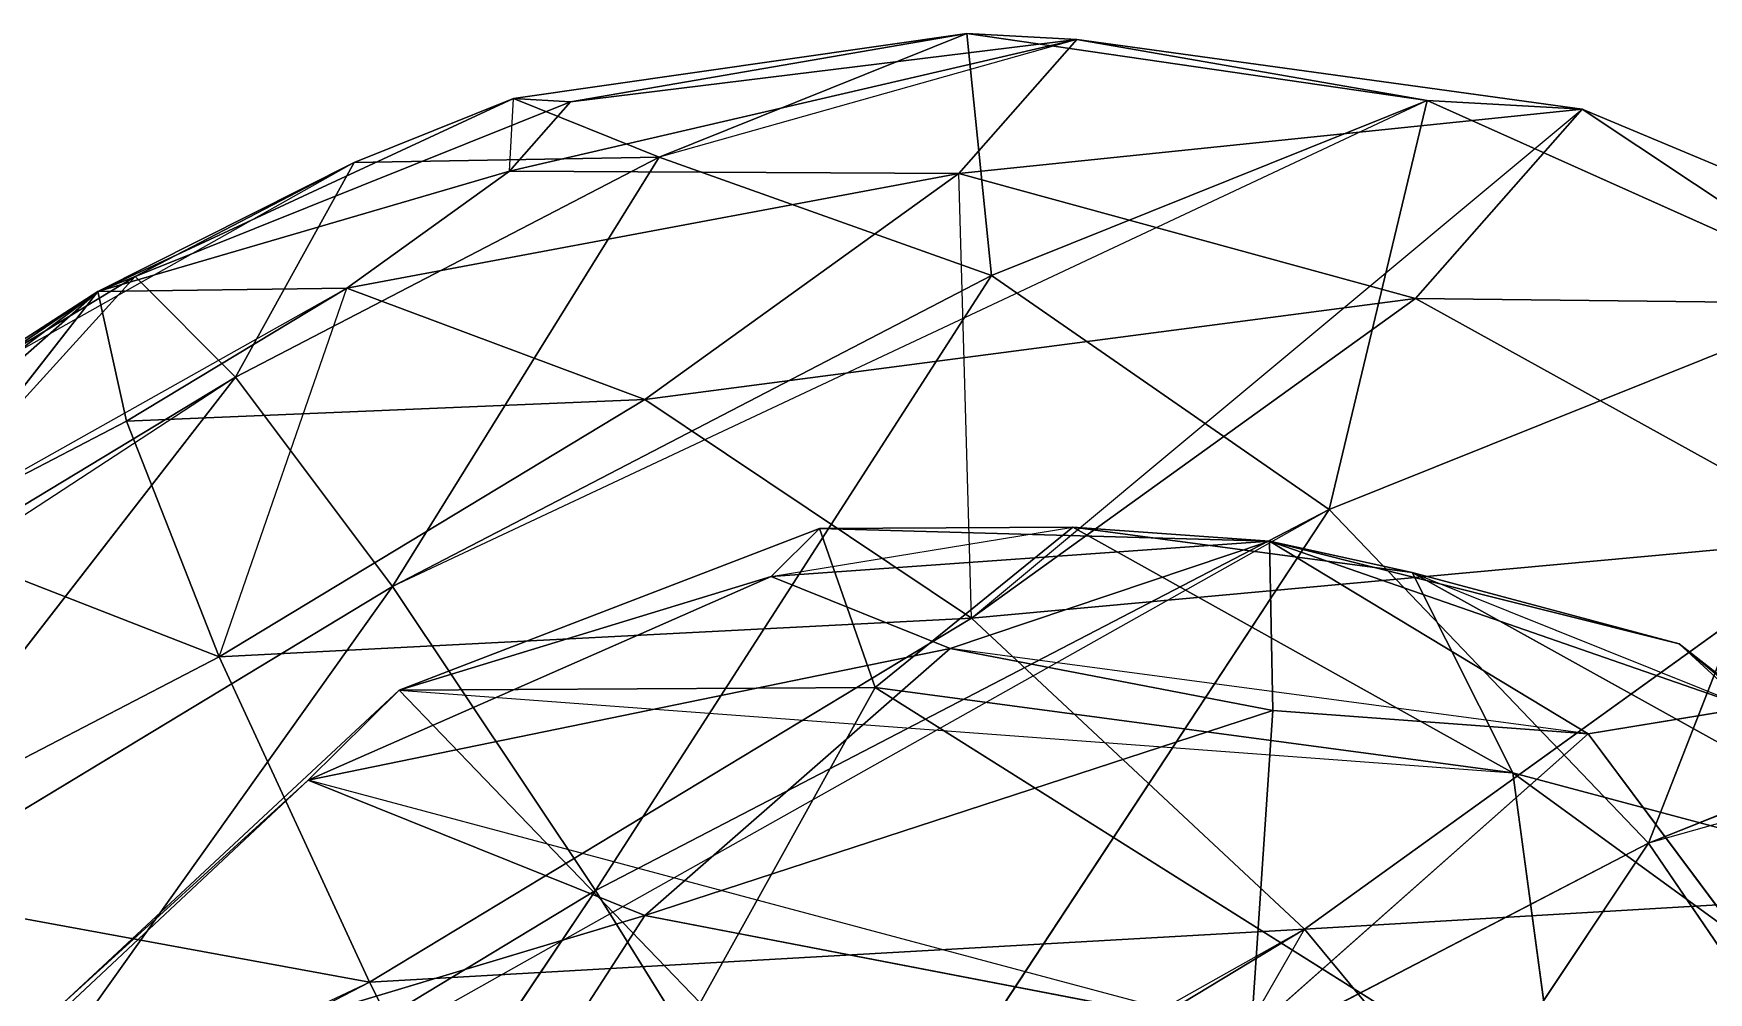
# Model space of a CAD drawing. Header units: metres. Extents: x -96 to 96, y -95 to 95.
# Drawn here: x -50.6 to 31.6, y 48.2 to 95.3 of the extents above; entities that cross this region are included whole.
import ezdxf

# ---------------------------------------------------------------- set-up
doc = ezdxf.new("R2010")
doc.units = ezdxf.units.M

msp = doc.modelspace()

# ---------------------------------------------------------------- linework, layer by layer
for p, q in [((-27.27556, 88.54679, -386.56238), (0.58683777, 95.00871, -397.94446)), ((-27.27556, 88.54679, -386.56238), (0.58683777, 95.00871, -397.94446)), ((-27.06705, 92.10365, -411.1522), (-4.800331, 95.30257, -422.19824)), ((-27.06705, 92.10365, -411.1522), (-4.800331, 95.30257, -422.19824)), ((-24.278444, 91.95154, -398.5975), (-4.800331, 95.30257, -422.19824)), ((-24.278444, 91.95154, -398.5975), (-4.800331, 95.30257, -422.19824)), ((-24.278444, 91.95154, -398.5975), (0.58683777, 95.00871, -397.94446)), ((-24.278444, 91.95154, -398.5975), (0.58683777, 95.00871, -397.94446)), ((-19.921158, 89.234085, -440.95694), (-4.800331, 95.30257, -422.19824)), ((-19.921158, 89.234085, -440.95694), (-4.800331, 95.30257, -422.19824)), ((0.58683777, 95.00871, -397.94446), (-5.2031403, 88.431244, -374.69434)), ((0.58683777, 95.00871, -397.94446), (-5.2031403, 88.431244, -374.69434)), ((-4.800331, 95.30257, -422.19824), (0.58683777, 95.00871, -397.94446)), ((-4.800331, 95.30257, -422.19824), (-3.5905495, 83.42463, -459.05713)), ((-4.800331, 95.30257, -422.19824), (17.793526, 92.00676, -432.52832)), ((-4.800331, 95.30257, -422.19824), (0.58683777, 95.00871, -397.94446)), ((-4.800331, 95.30257, -422.19824), (-3.5905495, 83.42463, -459.05713)), ((-4.800331, 95.30257, -422.19824), (17.793526, 92.00676, -432.52832)), ((0.58683777, 95.00871, -397.94446), (17.793526, 92.00676, -432.52832)), ((0.58683777, 95.00871, -397.94446), (25.412136, 91.59119, -398.22827)), ((0.58683777, 95.00871, -397.94446), (17.793526, 92.00676, -432.52832)), ((0.58683777, 95.00871, -397.94446), (25.412136, 91.59119, -398.22827)), ((-47.489197, 82.62802, -400.14294), (-27.06705, 92.10365, -411.1522)), ((-47.489197, 82.62802, -400.14294), (-27.06705, 92.10365, -411.1522)), ((-47.489197, 82.62802, -400.14294), (-24.278444, 91.95154, -398.5975)), ((-47.489197, 82.62802, -400.14294), (-24.278444, 91.95154, -398.5975)), ((-34.894165, 88.96237, -420.86243), (-27.06705, 92.10365, -411.1522)), ((-34.894165, 88.96237, -420.86243), (-27.06705, 92.10365, -411.1522)), ((-24.278444, 91.95154, -398.5975), (-27.27556, 88.54679, -386.56238)), ((-24.278444, 91.95154, -398.5975), (-27.27556, 88.54679, -386.56238)), ((-27.06705, 92.10365, -411.1522), (-24.278444, 91.95154, -398.5975)), ((-27.06705, 92.10365, -411.1522), (-19.921158, 89.234085, -440.95694)), ((-27.06705, 92.10365, -411.1522), (-24.278444, 91.95154, -398.5975)), ((-27.06705, 92.10365, -411.1522), (-19.921158, 89.234085, -440.95694)), ((-5.2031403, 88.431244, -374.69434), (25.412136, 91.59119, -398.22827)), ((-5.2031403, 88.431244, -374.69434), (25.412136, 91.59119, -398.22827)), ((-3.5905495, 83.42463, -459.05713), (17.793526, 92.00676, -432.52832)), ((-3.5905495, 83.42463, -459.05713), (17.793526, 92.00676, -432.52832)), ((17.793526, 92.00676, -432.52832), (12.984741, 71.92994, -473.9295)), ((17.793526, 92.00676, -432.52832), (12.984741, 71.92994, -473.9295)), ((25.412136, 91.59119, -398.22827), (17.22387, 82.289246, -365.34766)), ((25.412136, 91.59119, -398.22827), (17.22387, 82.289246, -365.34766)), ((17.793526, 92.00676, -432.52832), (25.412136, 91.59119, -398.22827)), ((17.793526, 92.00676, -432.52832), (39.17478, 82.440865, -441.43848)), ((17.793526, 92.00676, -432.52832), (25.412136, 91.59119, -398.22827)), ((17.793526, 92.00676, -432.52832), (39.17478, 82.440865, -441.43848)), ((25.412136, 91.59119, -398.22827), (39.17478, 82.440865, -441.43848)), ((25.412136, 91.59119, -398.22827), (48.50563, 81.931885, -399.42966)), ((25.412136, 91.59119, -398.22827), (39.17478, 82.440865, -441.43848)), ((25.412136, 91.59119, -398.22827), (48.50563, 81.931885, -399.42966)), ((-47.489197, 82.62802, -400.14294), (-34.894165, 88.96237, -420.86243)), ((-47.489197, 82.62802, -400.14294), (-34.894165, 88.96237, -420.86243)), ((-45.66253, 83.36941, -425.1263), (-34.894165, 88.96237, -420.86243)), ((-45.66253, 83.36941, -425.1263), (-34.894165, 88.96237, -420.86243)), ((-40.72404, 78.42929, -449.19418), (-19.921158, 89.234085, -440.95694)), ((-40.72404, 78.42929, -449.19418), (-19.921158, 89.234085, -440.95694)), ((-34.894165, 88.96237, -420.86243), (-40.72404, 78.42929, -449.19418)), ((-34.894165, 88.96237, -420.86243), (-40.72404, 78.42929, -449.19418)), ((-34.894165, 88.96237, -420.86243), (-19.921158, 89.234085, -440.95694)), ((-34.894165, 88.96237, -420.86243), (-19.921158, 89.234085, -440.95694)), ((-19.921158, 89.234085, -440.95694), (-33.01026, 68.144356, -470.70633)), ((-19.921158, 89.234085, -440.95694), (-33.01026, 68.144356, -470.70633)), ((-19.921158, 89.234085, -440.95694), (-3.5905495, 83.42463, -459.05713)), ((-19.921158, 89.234085, -440.95694), (-3.5905495, 83.42463, -459.05713)), ((-47.489197, 82.62802, -400.14294), (-27.27556, 88.54679, -386.56238)), ((-47.489197, 82.62802, -400.14294), (-27.27556, 88.54679, -386.56238)), ((-27.27556, 88.54679, -386.56238), (-35.255318, 82.80171, -378.27158)), ((-27.27556, 88.54679, -386.56238), (-35.255318, 82.80171, -378.27158)), ((-35.255318, 82.80171, -378.27158), (-5.2031403, 88.431244, -374.69434)), ((-35.255318, 82.80171, -378.27158), (-5.2031403, 88.431244, -374.69434)), ((-27.27556, 88.54679, -386.56238), (-5.2031403, 88.431244, -374.69434)), ((-27.27556, 88.54679, -386.56238), (-5.2031403, 88.431244, -374.69434)), ((-5.2031403, 88.431244, -374.69434), (-20.61885, 77.332596, -358.67773)), ((-5.2031403, 88.431244, -374.69434), (-20.61885, 77.332596, -358.67773)), ((-5.2031403, 88.431244, -374.69434), (17.22387, 82.289246, -365.34766)), ((-5.2031403, 88.431244, -374.69434), (17.22387, 82.289246, -365.34766)), ((-45.66253, 83.36941, -425.1263), (-61.634846, 65.78334, -444.70276)), ((-45.66253, 83.36941, -425.1263), (-61.634846, 65.78334, -444.70276)), ((-56.486763, 76.82338, -422.8014), (-45.66253, 83.36941, -425.1263)), ((-56.486763, 76.82338, -422.8014), (-45.66253, 83.36941, -425.1263)), ((-47.489197, 82.62802, -400.14294), (-45.66253, 83.36941, -425.1263)), ((-47.489197, 82.62802, -400.14294), (-45.66253, 83.36941, -425.1263)), ((-45.66253, 83.36941, -425.1263), (-40.72404, 78.42929, -449.19418)), ((-45.66253, 83.36941, -425.1263), (-40.72404, 78.42929, -449.19418)), ((-33.01026, 68.144356, -470.70633), (-3.5905495, 83.42463, -459.05713)), ((-33.01026, 68.144356, -470.70633), (-3.5905495, 83.42463, -459.05713)), ((-3.5905495, 83.42463, -459.05713), (-23.046904, 53.215492, -488.19678)), ((-3.5905495, 83.42463, -459.05713), (-23.046904, 53.215492, -488.19678)), ((-3.5905495, 83.42463, -459.05713), (12.984741, 71.92994, -473.9295)), ((-3.5905495, 83.42463, -459.05713), (12.984741, 71.92994, -473.9295)), ((-47.489197, 82.62802, -400.14294), (-67.46364, 67.67355, -402.47543)), ((-47.489197, 82.62802, -400.14294), (-67.46364, 67.67355, -402.47543)), ((-47.489197, 82.62802, -400.14294), (-64.67503, 67.52144, -389.92075)), ((-47.489197, 82.62802, -400.14294), (-64.67503, 67.52144, -389.92075)), ((-47.489197, 82.62802, -400.14294), (-64.46652, 71.0783, -414.5106)), ((-47.489197, 82.62802, -400.14294), (-64.46652, 71.0783, -414.5106)), ((-47.489197, 82.62802, -400.14294), (-56.847916, 70.66272, -380.21054)), ((-47.489197, 82.62802, -400.14294), (-56.847916, 70.66272, -380.21054)), ((-47.489197, 82.62802, -400.14294), (-56.486763, 76.82338, -422.8014)), ((-47.489197, 82.62802, -400.14294), (-56.486763, 76.82338, -422.8014)), ((-47.489197, 82.62802, -400.14294), (-35.255318, 82.80171, -378.27158)), ((-47.489197, 82.62802, -400.14294), (-35.255318, 82.80171, -378.27158)), ((-47.489197, 82.62802, -400.14294), (-46.07955, 76.255684, -375.94662)), ((-47.489197, 82.62802, -400.14294), (-46.07955, 76.255684, -375.94662)), ((-35.255318, 82.80171, -378.27158), (-46.07955, 76.255684, -375.94662)), ((-35.255318, 82.80171, -378.27158), (-46.07955, 76.255684, -375.94662)), ((-35.255318, 82.80171, -378.27158), (-20.61885, 77.332596, -358.67773)), ((-35.255318, 82.80171, -378.27158), (-20.61885, 77.332596, -358.67773)), ((-20.61885, 77.332596, -358.67773), (17.22387, 82.289246, -365.34766)), ((-20.61885, 77.332596, -358.67773), (17.22387, 82.289246, -365.34766)), ((17.22387, 82.289246, -365.34766), (-4.577242, 66.59339, -342.69678)), ((17.22387, 82.289246, -365.34766), (-4.577242, 66.59339, -342.69678)), ((12.984741, 71.92994, -473.9295), (39.17478, 82.440865, -441.43848)), ((12.984741, 71.92994, -473.9295), (39.17478, 82.440865, -441.43848)), ((17.22387, 82.289246, -365.34766), (48.50563, 81.931885, -399.42966)), ((17.22387, 82.289246, -365.34766), (38.477104, 70.53938, -359.15927)), ((17.22387, 82.289246, -365.34766), (48.50563, 81.931885, -399.42966)), ((17.22387, 82.289246, -365.34766), (38.477104, 70.53938, -359.15927)), ((39.17478, 82.440865, -441.43848), (28.67514, 55.533333, -484.56046)), ((39.17478, 82.440865, -441.43848), (28.67514, 55.533333, -484.56046)), ((-40.72404, 78.42929, -449.19418), (-62.582615, 50.26028, -464.35452)), ((-40.72404, 78.42929, -449.19418), (-62.582615, 50.26028, -464.35452)), ((-61.634846, 65.78334, -444.70276), (-40.72404, 78.42929, -449.19418)), ((-61.634846, 65.78334, -444.70276), (-40.72404, 78.42929, -449.19418)), ((-40.72404, 78.42929, -449.19418), (-33.01026, 68.144356, -470.70633)), ((-40.72404, 78.42929, -449.19418), (-33.01026, 68.144356, -470.70633)), ((-46.07955, 76.255684, -375.94662), (-20.61885, 77.332596, -358.67773)), ((-46.07955, 76.255684, -375.94662), (-20.61885, 77.332596, -358.67773)), ((-20.61885, 77.332596, -358.67773), (-41.529663, 64.686646, -354.18634)), ((-20.61885, 77.332596, -358.67773), (-41.529663, 64.686646, -354.18634)), ((-20.61885, 77.332596, -358.67773), (-4.577242, 66.59339, -342.69678)), ((-20.61885, 77.332596, -358.67773), (-4.577242, 66.59339, -342.69678)), ((-46.07955, 76.255684, -375.94662), (-56.847916, 70.66272, -380.21054)), ((-46.07955, 76.255684, -375.94662), (-56.847916, 70.66272, -380.21054)), ((-46.07955, 76.255684, -375.94662), (-41.529663, 64.686646, -354.18634)), ((-46.07955, 76.255684, -375.94662), (-41.529663, 64.686646, -354.18634)), ((-23.046904, 53.215492, -488.19678), (12.984741, 71.92994, -473.9295)), ((-23.046904, 53.215492, -488.19678), (12.984741, 71.92994, -473.9295)), ((12.984741, 71.92994, -473.9295), (-11.512932, 34.660088, -500.47357)), ((12.984741, 71.92994, -473.9295), (-11.512932, 34.660088, -500.47357)), ((12.984741, 71.92994, -473.9295), (28.67514, 55.533333, -484.56046)), ((12.984741, 71.92994, -473.9295), (28.67514, 55.533333, -484.56046)), ((-12.038619, 70.986115, -412.48407), (-32.684162, 63.046474, -400.82257)), ((-12.038619, 70.986115, -412.48407), (-32.684162, 63.046474, -400.82257)), ((-12.038619, 70.986115, -412.48407), (-14.415757, 68.63277, -428.9934)), ((-12.038619, 70.986115, -412.48407), (-14.415757, 68.63277, -428.9934)), ((0.3943708, 71.06271, -401.1191), (-12.038619, 70.986115, -412.48407)), ((0.3943708, 71.06271, -401.1191), (-12.038619, 70.986115, -412.48407)), ((10.058958, 70.363785, -424.1707), (-12.038619, 70.986115, -412.48407)), ((-12.038619, 70.986115, -412.48407), (-9.317782, 63.190422, -379.46344)), ((10.058958, 70.363785, -424.1707), (-12.038619, 70.986115, -412.48407)), ((-12.038619, 70.986115, -412.48407), (-9.317782, 63.190422, -379.46344)), ((0.3943708, 71.06271, -401.1191), (-9.317782, 63.190422, -379.46344)), ((0.3943708, 71.06271, -401.1191), (-9.317782, 63.190422, -379.46344)), ((17.065681, 68.82671, -400.21634), (0.3943708, 71.06271, -401.1191)), ((10.058958, 70.363785, -424.1707), (0.3943708, 71.06271, -401.1191)), ((0.3943708, 71.06271, -401.1191), (22.014034, 58.988113, -377.76678)), ((17.065681, 68.82671, -400.21634), (0.3943708, 71.06271, -401.1191)), ((10.058958, 70.363785, -424.1707), (0.3943708, 71.06271, -401.1191)), ((0.3943708, 71.06271, -401.1191), (22.014034, 58.988113, -377.76678)), ((-56.847916, 70.66272, -380.21054), (-41.529663, 64.686646, -354.18634)), ((-56.847916, 70.66272, -380.21054), (-41.529663, 64.686646, -354.18634)), ((10.058958, 70.363785, -424.1707), (-14.415757, 68.63277, -428.9934)), ((10.058958, 70.363785, -424.1707), (-14.415757, 68.63277, -428.9934)), ((10.058958, 70.363785, -424.1707), (-5.624751, 65.10382, -442.92224)), ((10.058958, 70.363785, -424.1707), (-5.624751, 65.10382, -442.92224)), ((-4.577242, 66.59339, -342.69678), (38.477104, 70.53938, -359.15927)), ((-4.577242, 66.59339, -342.69678), (38.477104, 70.53938, -359.15927)), ((10.058958, 70.363785, -424.1707), (33.587364, 62.19446, -426.39395)), ((10.058958, 70.363785, -424.1707), (30.174618, 65.32436, -410.19815)), ((10.058958, 70.363785, -424.1707), (17.065681, 68.82671, -400.21634)), ((10.058958, 70.363785, -424.1707), (10.2209835, 62.050514, -447.75308)), ((10.058958, 70.363785, -424.1707), (25.707056, 60.901516, -441.22556)), ((10.058958, 70.363785, -424.1707), (33.587364, 62.19446, -426.39395)), ((10.058958, 70.363785, -424.1707), (30.174618, 65.32436, -410.19815)), ((10.058958, 70.363785, -424.1707), (17.065681, 68.82671, -400.21634)), ((10.058958, 70.363785, -424.1707), (10.2209835, 62.050514, -447.75308)), ((10.058958, 70.363785, -424.1707), (25.707056, 60.901516, -441.22556)), ((38.477104, 70.53938, -359.15927), (11.7763, 51.31596, -331.41772)), ((38.477104, 70.53938, -359.15927), (11.7763, 51.31596, -331.41772)), ((-14.415757, 68.63277, -428.9934), (-37.151722, 58.623623, -431.84998)), ((-14.415757, 68.63277, -428.9934), (-37.151722, 58.623623, -431.84998)), ((-14.415757, 68.63277, -428.9934), (-32.684162, 63.046474, -400.82257)), ((-14.415757, 68.63277, -428.9934), (-32.684162, 63.046474, -400.82257)), ((-14.415757, 68.63277, -428.9934), (-5.624751, 65.10382, -442.92224)), ((-14.415757, 68.63277, -428.9934), (-5.624751, 65.10382, -442.92224)), ((30.174618, 65.32436, -410.19815), (17.065681, 68.82671, -400.21634)), ((17.065681, 68.82671, -400.21634), (46.650772, 52.40586, -396.52646)), ((17.065681, 68.82671, -400.21634), (22.014034, 58.988113, -377.76678)), ((30.174618, 65.32436, -410.19815), (17.065681, 68.82671, -400.21634)), ((17.065681, 68.82671, -400.21634), (46.650772, 52.40586, -396.52646)), ((17.065681, 68.82671, -400.21634), (22.014034, 58.988113, -377.76678)), ((-62.582615, 50.26028, -464.35452), (-33.01026, 68.144356, -470.70633)), ((-62.582615, 50.26028, -464.35452), (-33.01026, 68.144356, -470.70633)), ((-33.01026, 68.144356, -470.70633), (-59.26549, 31.312065, -480.41742)), ((-33.01026, 68.144356, -470.70633), (-59.26549, 31.312065, -480.41742)), ((-33.01026, 68.144356, -470.70633), (-23.046904, 53.215492, -488.19678)), ((-33.01026, 68.144356, -470.70633), (-23.046904, 53.215492, -488.19678)), ((28.67514, 55.533333, -484.56046), (57.886345, 67.256744, -448.32144)), ((28.67514, 55.533333, -484.56046), (57.886345, 67.256744, -448.32144)), ((-41.529663, 64.686646, -354.18634), (-4.577242, 66.59339, -342.69678)), ((-41.529663, 64.686646, -354.18634), (-4.577242, 66.59339, -342.69678)), ((-4.577242, 66.59339, -342.69678), (-34.149593, 48.709312, -336.34497)), ((-4.577242, 66.59339, -342.69678), (-34.149593, 48.709312, -336.34497)), ((-4.577242, 66.59339, -342.69678), (11.7763, 51.31596, -331.41772)), ((-4.577242, 66.59339, -342.69678), (11.7763, 51.31596, -331.41772)), ((-5.624751, 65.10382, -442.92224), (-37.151722, 58.623623, -431.84998)), ((-5.624751, 65.10382, -442.92224), (-37.151722, 58.623623, -431.84998)), ((-5.624751, 65.10382, -442.92224), (-20.630032, 51.99137, -458.0276)), ((-5.624751, 65.10382, -442.92224), (-20.630032, 51.99137, -458.0276)), ((-5.624751, 65.10382, -442.92224), (10.2209835, 62.050514, -447.75308)), ((-5.624751, 65.10382, -442.92224), (10.2209835, 62.050514, -447.75308)), ((33.587364, 62.19446, -426.39395), (30.174618, 65.32436, -410.19815)), ((30.174618, 65.32436, -410.19815), (53.06464, 46.523563, -426.96463)), ((30.174618, 65.32436, -410.19815), (46.650772, 52.40586, -396.52646)), ((33.587364, 62.19446, -426.39395), (30.174618, 65.32436, -410.19815)), ((30.174618, 65.32436, -410.19815), (53.06464, 46.523563, -426.96463)), ((30.174618, 65.32436, -410.19815), (46.650772, 52.40586, -396.52646)), ((-41.529663, 64.686646, -354.18634), (-62.332542, 53.881855, -362.42355)), ((-41.529663, 64.686646, -354.18634), (-62.332542, 53.881855, -362.42355)), ((-41.529663, 64.686646, -354.18634), (-34.149593, 48.709312, -336.34497)), ((-41.529663, 64.686646, -354.18634), (-34.149593, 48.709312, -336.34497)), ((-32.684162, 63.046474, -400.82257), (-49.387516, 47.502495, -390.5927)), ((-32.684162, 63.046474, -400.82257), (-49.387516, 47.502495, -390.5927)), ((-32.684162, 63.046474, -400.82257), (-37.151722, 58.623623, -431.84998)), ((-32.684162, 63.046474, -400.82257), (-37.151722, 58.623623, -431.84998)), ((-9.317782, 63.190422, -379.46344), (-32.684162, 63.046474, -400.82257)), ((-9.317782, 63.190422, -379.46344), (-32.684162, 63.046474, -400.82257)), ((-32.684162, 63.046474, -400.82257), (-17.906078, 47.696434, -361.81564)), ((-32.684162, 63.046474, -400.82257), (-17.906078, 47.696434, -361.81564)), ((-9.317782, 63.190422, -379.46344), (-17.906078, 47.696434, -361.81564)), ((-9.317782, 63.190422, -379.46344), (-17.906078, 47.696434, -361.81564)), ((22.014034, 58.988113, -377.76678), (-9.317782, 63.190422, -379.46344)), ((-9.317782, 63.190422, -379.46344), (24.30717, 42.03468, -359.52972)), ((22.014034, 58.988113, -377.76678), (-9.317782, 63.190422, -379.46344)), ((-9.317782, 63.190422, -379.46344), (24.30717, 42.03468, -359.52972)), ((10.2209835, 62.050514, -447.75308), (-20.630032, 51.99137, -458.0276)), ((10.2209835, 62.050514, -447.75308), (-20.630032, 51.99137, -458.0276)), ((10.2209835, 62.050514, -447.75308), (9.150209, 46.25303, -467.10663)), ((10.2209835, 62.050514, -447.75308), (9.150209, 46.25303, -467.10663)), ((10.2209835, 62.050514, -447.75308), (25.707056, 60.901516, -441.22556)), ((10.2209835, 62.050514, -447.75308), (25.707056, 60.901516, -441.22556)), ((25.707056, 60.901516, -441.22556), (33.587364, 62.19446, -426.39395)), ((25.707056, 60.901516, -441.22556), (33.587364, 62.19446, -426.39395)), ((25.707056, 60.901516, -441.22556), (9.150209, 46.25303, -467.10663)), ((25.707056, 60.901516, -441.22556), (9.150209, 46.25303, -467.10663)), ((25.707056, 60.901516, -441.22556), (38.254505, 44.09362, -454.83893)), ((25.707056, 60.901516, -441.22556), (38.254505, 44.09362, -454.83893)), ((-37.151722, 58.623623, -431.84998), (-55.406643, 41.543602, -432.39584)), ((-37.151722, 58.623623, -431.84998), (-55.406643, 41.543602, -432.39584)), ((-37.151722, 58.623623, -431.84998), (-49.387516, 47.502495, -390.5927)), ((-37.151722, 58.623623, -431.84998), (-49.387516, 47.502495, -390.5927)), ((-37.151722, 58.623623, -431.84998), (-20.630032, 51.99137, -458.0276)), ((-37.151722, 58.623623, -431.84998), (-20.630032, 51.99137, -458.0276)), ((46.650772, 52.40586, -396.52646), (22.014034, 58.988113, -377.76678)), ((22.014034, 58.988113, -377.76678), (57.500168, 33.16643, -384.8046)), ((22.014034, 58.988113, -377.76678), (24.30717, 42.03468, -359.52972)), ((46.650772, 52.40586, -396.52646), (22.014034, 58.988113, -377.76678)), ((22.014034, 58.988113, -377.76678), (57.500168, 33.16643, -384.8046)), ((22.014034, 58.988113, -377.76678), (24.30717, 42.03468, -359.52972)), ((-11.512932, 34.660088, -500.47357), (28.67514, 55.533333, -484.56046)), ((-11.512932, 34.660088, -500.47357), (28.67514, 55.533333, -484.56046)), ((28.67514, 55.533333, -484.56046), (0.8056259, 13.742645, -506.70004)), ((28.67514, 55.533333, -484.56046), (0.8056259, 13.742645, -506.70004)), ((28.67514, 55.533333, -484.56046), (42.411385, 35.352222, -490.2256)), ((28.67514, 55.533333, -484.56046), (42.411385, 35.352222, -490.2256)), ((-62.332542, 53.881855, -362.42355), (-34.149593, 48.709312, -336.34497)), ((-62.332542, 53.881855, -362.42355), (-34.149593, 48.709312, -336.34497)), ((11.7763, 51.31596, -331.41772), (57.108177, 53.982376, -356.55093)), ((11.7763, 51.31596, -331.41772), (57.108177, 53.982376, -356.55093)), ((-59.26549, 31.312065, -480.41742), (-23.046904, 53.215492, -488.19678)), ((-59.26549, 31.312065, -480.41742), (-23.046904, 53.215492, -488.19678)), ((-23.046904, 53.215492, -488.19678), (-51.909515, 10.229988, -491.7968)), ((-23.046904, 53.215492, -488.19678), (-51.909515, 10.229988, -491.7968)), ((-23.046904, 53.215492, -488.19678), (-11.512932, 34.660088, -500.47357)), ((-23.046904, 53.215492, -488.19678), (-11.512932, 34.660088, -500.47357)), ((-20.630032, 51.99137, -458.0276), (-55.406643, 41.543602, -432.39584)), ((-20.630032, 51.99137, -458.0276), (-55.406643, 41.543602, -432.39584)), ((-20.630032, 51.99137, -458.0276), (-33.14703, 32.607994, -467.66486)), ((-20.630032, 51.99137, -458.0276), (-33.14703, 32.607994, -467.66486)), ((-20.630032, 51.99137, -458.0276), (9.150209, 46.25303, -467.10663)), ((-20.630032, 51.99137, -458.0276), (9.150209, 46.25303, -467.10663)), ((-34.149593, 48.709312, -336.34497), (11.7763, 51.31596, -331.41772)), ((-34.149593, 48.709312, -336.34497), (11.7763, 51.31596, -331.41772)), ((11.7763, 51.31596, -331.41772), (-24.44229, 29.412525, -323.63837)), ((11.7763, 51.31596, -331.41772), (-24.44229, 29.412525, -323.63837)), ((11.7763, 51.31596, -331.41772), (27.327303, 32.54143, -325.60925)), ((11.7763, 51.31596, -331.41772), (27.327303, 32.54143, -325.60925)), ((-34.149593, 48.709312, -336.34497), (-63.56931, 33.42904, -347.99414)), ((-34.149593, 48.709312, -336.34497), (-63.56931, 33.42904, -347.99414)), ((-34.149593, 48.709312, -336.34497), (-24.44229, 29.412525, -323.63837)), ((-34.149593, 48.709312, -336.34497), (-24.44229, 29.412525, -323.63837))]:
    msp.add_line(p, q)
for points in [[(0.58683777, 95.00871, -397.94446), (-24.278444, 91.95154, -398.5975), (-27.27556, 88.54679, -386.56238), (-27.275461, 88.54689, -386.5623)], [(0.58683777, 95.00871, -397.94446), (-27.27556, 88.54679, -386.56238), (-5.2031403, 88.431244, -374.69434), (-5.20304, 88.43134, -374.69424)], [(-19.921158, 89.234085, -440.95694), (-27.06705, 92.10365, -411.1522), (-4.800331, 95.30257, -422.19824), (-4.800231, 95.302666, -422.19815)], [(-4.800331, 95.30257, -422.19824), (-27.06705, 92.10365, -411.1522), (-24.278444, 91.95154, -398.5975), (-24.278345, 91.95164, -398.5974)], [(-4.800331, 95.30257, -422.19824), (-24.278444, 91.95154, -398.5975), (0.58683777, 95.00871, -397.94446), (0.5869378, 95.00881, -397.94437)], [(-3.5905495, 83.42463, -459.05713), (-19.921158, 89.234085, -440.95694), (-4.800331, 95.30257, -422.19824), (-4.800231, 95.302666, -422.19815)], [(-19.921158, 89.234085, -440.95694), (-4.800331, 95.30257, -422.19824), (0.58683777, 95.00871, -397.94446), (0.5869378, 95.00881, -397.94437)], [(25.412136, 91.59119, -398.22827), (0.58683777, 95.00871, -397.94446), (-5.2031403, 88.431244, -374.69434), (-5.20304, 88.43134, -374.69424)], [(-3.5905495, 83.42463, -459.05713), (-4.800331, 95.30257, -422.19824), (17.793526, 92.00676, -432.52832), (17.793625, 92.00686, -432.52823)], [(17.793526, 92.00676, -432.52832), (-4.800331, 95.30257, -422.19824), (0.58683777, 95.00871, -397.94446), (0.5869378, 95.00881, -397.94437)], [(17.793526, 92.00676, -432.52832), (0.58683777, 95.00871, -397.94446), (25.412136, 91.59119, -398.22827), (25.412235, 91.591286, -398.22818)], [(-34.894165, 88.96237, -420.86243), (-47.489197, 82.62802, -400.14294), (-27.06705, 92.10365, -411.1522), (-27.066952, 92.10375, -411.1521)], [(-27.06705, 92.10365, -411.1522), (-47.489197, 82.62802, -400.14294), (-24.278444, 91.95154, -398.5975), (-24.278345, 91.95164, -398.5974)], [(-24.278444, 91.95154, -398.5975), (-47.489197, 82.62802, -400.14294), (-27.27556, 88.54679, -386.56238), (-27.275461, 88.54689, -386.5623)], [(-19.921158, 89.234085, -440.95694), (-34.894165, 88.96237, -420.86243), (-27.06705, 92.10365, -411.1522), (-27.066952, 92.10375, -411.1521)], [(-33.01026, 68.144356, -470.70633), (-3.5905495, 83.42463, -459.05713), (17.793526, 92.00676, -432.52832), (17.793625, 92.00686, -432.52823)], [(-27.06705, 92.10365, -411.1522), (-24.278444, 91.95154, -398.5975), (-27.27556, 88.54679, -386.56238), (-27.275461, 88.54689, -386.5623)], [(25.412136, 91.59119, -398.22827), (-5.2031403, 88.431244, -374.69434), (17.22387, 82.289246, -365.34766), (17.223969, 82.289345, -365.34756)], [(25.412136, 91.59119, -398.22827), (17.22387, 82.289246, -365.34766), (-4.577242, 66.59339, -342.69678), (-4.577142, 66.59349, -342.6967)], [(12.984741, 71.92994, -473.9295), (-3.5905495, 83.42463, -459.05713), (17.793526, 92.00676, -432.52832), (17.793625, 92.00686, -432.52823)], [(12.984741, 71.92994, -473.9295), (17.793526, 92.00676, -432.52832), (39.17478, 82.440865, -441.43848), (39.17488, 82.44096, -441.4384)], [(48.50563, 81.931885, -399.42966), (25.412136, 91.59119, -398.22827), (17.22387, 82.289246, -365.34766), (17.223969, 82.289345, -365.34756)], [(39.17478, 82.440865, -441.43848), (17.793526, 92.00676, -432.52832), (25.412136, 91.59119, -398.22827), (25.412235, 91.591286, -398.22818)], [(39.17478, 82.440865, -441.43848), (25.412136, 91.59119, -398.22827), (48.50563, 81.931885, -399.42966), (48.50573, 81.931984, -399.42957)], [(-56.486763, 76.82338, -422.8014), (-45.66253, 83.36941, -425.1263), (-34.894165, 88.96237, -420.86243), (-34.894066, 88.96247, -420.86234)], [(-45.66253, 83.36941, -425.1263), (-47.489197, 82.62802, -400.14294), (-34.894165, 88.96237, -420.86243), (-34.894066, 88.96247, -420.86234)], [(-40.72404, 78.42929, -449.19418), (-45.66253, 83.36941, -425.1263), (-34.894165, 88.96237, -420.86243), (-34.894066, 88.96247, -420.86234)], [(-40.72404, 78.42929, -449.19418), (-34.894165, 88.96237, -420.86243), (-19.921158, 89.234085, -440.95694), (-19.921059, 89.234184, -440.95685)], [(-33.01026, 68.144356, -470.70633), (-40.72404, 78.42929, -449.19418), (-19.921158, 89.234085, -440.95694), (-19.921059, 89.234184, -440.95685)], [(-33.01026, 68.144356, -470.70633), (-19.921158, 89.234085, -440.95694), (-3.5905495, 83.42463, -459.05713), (-3.5904496, 83.42473, -459.05704)], [(-27.27556, 88.54679, -386.56238), (-47.489197, 82.62802, -400.14294), (-35.255318, 82.80171, -378.27158), (-35.25522, 82.80181, -378.27148)], [(-5.2031403, 88.431244, -374.69434), (-27.27556, 88.54679, -386.56238), (-35.255318, 82.80171, -378.27158), (-35.25522, 82.80181, -378.27148)], [(-5.2031403, 88.431244, -374.69434), (-35.255318, 82.80171, -378.27158), (-20.61885, 77.332596, -358.67773), (-20.618752, 77.332695, -358.67764)], [(-20.61885, 77.332596, -358.67773), (-20.61885, 77.332596, -358.67773), (-5.2031403, 88.431244, -374.69434), (-5.20304, 88.43134, -374.69424)], [(17.22387, 82.289246, -365.34766), (-5.2031403, 88.431244, -374.69434), (-20.61885, 77.332596, -358.67773), (-20.618752, 77.332695, -358.67764)], [(-5.2031403, 88.431244, -374.69434), (-20.61885, 77.332596, -358.67773), (-4.577242, 66.59339, -342.69678), (-4.577142, 66.59349, -342.6967)], [(-61.634846, 65.78334, -444.70276), (-56.486763, 76.82338, -422.8014), (-45.66253, 83.36941, -425.1263), (-45.66243, 83.36951, -425.12622)], [(-61.634846, 65.78334, -444.70276), (-45.66253, 83.36941, -425.1263), (-40.72404, 78.42929, -449.19418), (-40.72394, 78.42939, -449.1941)], [(-56.486763, 76.82338, -422.8014), (-47.489197, 82.62802, -400.14294), (-45.66253, 83.36941, -425.1263), (-45.66243, 83.36951, -425.12622)], [(-23.046904, 53.215492, -488.19678), (-33.01026, 68.144356, -470.70633), (-3.5905495, 83.42463, -459.05713), (-3.5904496, 83.42473, -459.05704)], [(-23.046904, 53.215492, -488.19678), (-3.5905495, 83.42463, -459.05713), (12.984741, 71.92994, -473.9295), (12.984841, 71.93004, -473.9294)], [(-64.67503, 67.52144, -389.92075), (-47.489197, 82.62802, -400.14294), (-67.46364, 67.67355, -402.47543), (-67.46354, 67.67365, -402.47534)], [(-67.46364, 67.67355, -402.47543), (-47.489197, 82.62802, -400.14294), (-64.46652, 71.0783, -414.5106), (-64.46642, 71.0784, -414.5105)], [(-56.847916, 70.66272, -380.21054), (-47.489197, 82.62802, -400.14294), (-64.67503, 67.52144, -389.92075), (-64.674934, 67.52154, -389.92065)], [(-64.46652, 71.0783, -414.5106), (-47.489197, 82.62802, -400.14294), (-56.486763, 76.82338, -422.8014), (-56.486664, 76.82348, -422.8013)], [(-35.255318, 82.80171, -378.27158), (-46.07955, 76.255684, -375.94662), (-56.847916, 70.66272, -380.21054), (-56.847816, 70.66282, -380.21045)], [(-46.07955, 76.255684, -375.94662), (-47.489197, 82.62802, -400.14294), (-56.847916, 70.66272, -380.21054), (-56.847816, 70.66282, -380.21045)], [(-35.255318, 82.80171, -378.27158), (-47.489197, 82.62802, -400.14294), (-46.07955, 76.255684, -375.94662), (-46.079453, 76.25578, -375.94653)], [(-47.489197, 82.62802, -400.14294), (-47.489197, 82.62802, -400.14294), (-47.489197, 82.62802, -400.14294), (-47.489098, 82.62812, -400.14285)], [(-47.489197, 82.62802, -400.14294), (-47.489197, 82.62802, -400.14294), (-47.489197, 82.62802, -400.14294), (-47.489098, 82.62812, -400.14285)], [(-47.489197, 82.62802, -400.14294), (-47.489197, 82.62802, -400.14294), (-47.489197, 82.62802, -400.14294), (-47.489098, 82.62812, -400.14285)], [(-47.489197, 82.62802, -400.14294), (-47.489197, 82.62802, -400.14294), (-47.489197, 82.62802, -400.14294), (-47.489098, 82.62812, -400.14285)], [(-20.61885, 77.332596, -358.67773), (-35.255318, 82.80171, -378.27158), (-46.07955, 76.255684, -375.94662), (-46.079453, 76.25578, -375.94653)], [(-35.255318, 82.80171, -378.27158), (-20.61885, 77.332596, -358.67773), (-41.529663, 64.686646, -354.18634), (-41.529564, 64.686745, -354.18625)], [(17.22387, 82.289246, -365.34766), (-20.61885, 77.332596, -358.67773), (-4.577242, 66.59339, -342.69678), (-4.577142, 66.59349, -342.6967)], [(-4.577242, 66.59339, -342.69678), (-4.577242, 66.59339, -342.69678), (17.22387, 82.289246, -365.34766), (17.223969, 82.289345, -365.34756)], [(38.477104, 70.53938, -359.15927), (17.22387, 82.289246, -365.34766), (-4.577242, 66.59339, -342.69678), (-4.577142, 66.59349, -342.6967)], [(28.67514, 55.533333, -484.56046), (12.984741, 71.92994, -473.9295), (39.17478, 82.440865, -441.43848), (39.17488, 82.44096, -441.4384)], [(48.50563, 81.931885, -399.42966), (17.22387, 82.289246, -365.34766), (38.477104, 70.53938, -359.15927), (38.477203, 70.53948, -359.15918)], [(28.67514, 55.533333, -484.56046), (39.17478, 82.440865, -441.43848), (57.886345, 67.256744, -448.32144), (57.886444, 67.25684, -448.32135)], [(-77.05056, 54.684692, -428.68616), (-61.634846, 65.78334, -444.70276), (-40.72404, 78.42929, -449.19418), (-40.72394, 78.42939, -449.1941)], [(-62.582615, 50.26028, -464.35452), (-61.634846, 65.78334, -444.70276), (-40.72404, 78.42929, -449.19418), (-40.72394, 78.42939, -449.1941)], [(-62.582615, 50.26028, -464.35452), (-40.72404, 78.42929, -449.19418), (-33.01026, 68.144356, -470.70633), (-33.010162, 68.144455, -470.70624)], [(-20.61885, 77.332596, -358.67773), (-46.07955, 76.255684, -375.94662), (-41.529663, 64.686646, -354.18634), (-41.529564, 64.686745, -354.18625)], [(-4.577242, 66.59339, -342.69678), (-20.61885, 77.332596, -358.67773), (-41.529663, 64.686646, -354.18634), (-41.529564, 64.686745, -354.18625)], [(-41.529663, 64.686646, -354.18634), (-46.07955, 76.255684, -375.94662), (-56.847916, 70.66272, -380.21054), (-56.847816, 70.66282, -380.21045)], [(-59.26549, 31.312065, -480.41742), (-23.046904, 53.215492, -488.19678), (12.984741, 71.92994, -473.9295), (12.984841, 71.93004, -473.9294)], [(-11.512932, 34.660088, -500.47357), (-23.046904, 53.215492, -488.19678), (12.984741, 71.92994, -473.9295), (12.984841, 71.93004, -473.9294)], [(-11.512932, 34.660088, -500.47357), (12.984741, 71.92994, -473.9295), (28.67514, 55.533333, -484.56046), (28.67524, 55.533432, -484.56036)], [(-9.317782, 63.190422, -379.46344), (-12.038619, 70.986115, -412.48407), (-32.684162, 63.046474, -400.82257), (-32.684063, 63.046574, -400.82248)], [(-32.684162, 63.046474, -400.82257), (-12.038619, 70.986115, -412.48407), (-14.415757, 68.63277, -428.9934), (-14.415657, 68.632866, -428.99332)], [(0.3943708, 71.06271, -401.1191), (-12.038619, 70.986115, -412.48407), (-14.415757, 68.63277, -428.9934), (-14.415657, 68.632866, -428.99332)], [(-12.038619, 70.986115, -412.48407), (10.058958, 70.363785, -424.1707), (-14.415757, 68.63277, -428.9934), (-14.415657, 68.632866, -428.99332)], [(0.3943708, 71.06271, -401.1191), (10.058958, 70.363785, -424.1707), (-12.038619, 70.986115, -412.48407), (-12.038519, 70.98621, -412.48398)], [(-9.317782, 63.190422, -379.46344), (0.3943708, 71.06271, -401.1191), (-12.038619, 70.986115, -412.48407), (-12.038519, 70.98621, -412.48398)], [(22.014034, 58.988113, -377.76678), (0.3943708, 71.06271, -401.1191), (-9.317782, 63.190422, -379.46344), (-9.317682, 63.19052, -379.46335)], [(17.065681, 68.82671, -400.21634), (10.058958, 70.363785, -424.1707), (0.3943708, 71.06271, -401.1191), (0.39447078, 71.06281, -401.11902)], [(22.014034, 58.988113, -377.76678), (17.065681, 68.82671, -400.21634), (0.3943708, 71.06271, -401.1191), (0.39447078, 71.06281, -401.11902)], [(-41.529663, 64.686646, -354.18634), (-56.847916, 70.66272, -380.21054), (-62.332542, 53.881855, -362.42355), (-62.332443, 53.881954, -362.42346)], [(-14.415757, 68.63277, -428.9934), (10.058958, 70.363785, -424.1707), (-5.624751, 65.10382, -442.92224), (-5.624651, 65.10392, -442.92215)], [(-5.624751, 65.10382, -442.92224), (10.058958, 70.363785, -424.1707), (10.2209835, 62.050514, -447.75308), (10.221084, 62.050613, -447.753)], [(38.477104, 70.53938, -359.15927), (-4.577242, 66.59339, -342.69678), (11.7763, 51.31596, -331.41772), (11.776401, 51.31606, -331.41763)], [(10.058958, 70.363785, -424.1707), (10.058958, 70.363785, -424.1707), (10.058958, 70.363785, -424.1707), (10.059058, 70.363884, -424.1706)], [(10.058958, 70.363785, -424.1707), (10.058958, 70.363785, -424.1707), (10.058958, 70.363785, -424.1707), (10.059058, 70.363884, -424.1706)], [(10.058958, 70.363785, -424.1707), (10.058958, 70.363785, -424.1707), (10.058958, 70.363785, -424.1707), (10.059058, 70.363884, -424.1706)], [(33.587364, 62.19446, -426.39395), (10.058958, 70.363785, -424.1707), (30.174618, 65.32436, -410.19815), (30.174717, 65.32446, -410.19806)], [(30.174618, 65.32436, -410.19815), (10.058958, 70.363785, -424.1707), (17.065681, 68.82671, -400.21634), (17.06578, 68.82681, -400.21625)], [(10.2209835, 62.050514, -447.75308), (10.058958, 70.363785, -424.1707), (25.707056, 60.901516, -441.22556), (25.707155, 60.901615, -441.22546)], [(25.707056, 60.901516, -441.22556), (10.058958, 70.363785, -424.1707), (33.587364, 62.19446, -426.39395), (33.587463, 62.19456, -426.39386)], [(11.7763, 51.31596, -331.41772), (11.7763, 51.31596, -331.41772), (38.477104, 70.53938, -359.15927), (38.477203, 70.53948, -359.15918)], [(57.108177, 53.982376, -356.55093), (38.477104, 70.53938, -359.15927), (11.7763, 51.31596, -331.41772), (11.776401, 51.31606, -331.41763)], [(-32.684162, 63.046474, -400.82257), (-14.415757, 68.63277, -428.9934), (-37.151722, 58.623623, -431.84998), (-37.151623, 58.623722, -431.84988)], [(-37.151722, 58.623623, -431.84998), (-14.415757, 68.63277, -428.9934), (-5.624751, 65.10382, -442.92224), (-5.624651, 65.10392, -442.92215)], [(46.650772, 52.40586, -396.52646), (30.174618, 65.32436, -410.19815), (17.065681, 68.82671, -400.21634), (17.06578, 68.82681, -400.21625)], [(33.587364, 62.19446, -426.39395), (30.174618, 65.32436, -410.19815), (17.065681, 68.82671, -400.21634), (17.06578, 68.82681, -400.21625)], [(46.650772, 52.40586, -396.52646), (17.065681, 68.82671, -400.21634), (22.014034, 58.988113, -377.76678), (22.014133, 58.988213, -377.7667)], [(-59.26549, 31.312065, -480.41742), (-62.582615, 50.26028, -464.35452), (-33.01026, 68.144356, -470.70633), (-33.010162, 68.144455, -470.70624)], [(-59.26549, 31.312065, -480.41742), (-33.01026, 68.144356, -470.70633), (-23.046904, 53.215492, -488.19678), (-23.046804, 53.21559, -488.1967)], [(42.411385, 35.352222, -490.2256), (28.67514, 55.533333, -484.56046), (57.886345, 67.256744, -448.32144), (57.886444, 67.25684, -448.32135)], [(28.67514, 55.533333, -484.56046), (57.886345, 67.256744, -448.32144), (68.29354, 66.68906, -401.4667), (68.29364, 66.689156, -401.4666)], [(-4.577242, 66.59339, -342.69678), (-41.529663, 64.686646, -354.18634), (-34.149593, 48.709312, -336.34497), (-34.149494, 48.70941, -336.34488)], [(11.7763, 51.31596, -331.41772), (-4.577242, 66.59339, -342.69678), (-34.149593, 48.709312, -336.34497), (-34.149494, 48.70941, -336.34488)], [(-37.151722, 58.623623, -431.84998), (-5.624751, 65.10382, -442.92224), (-20.630032, 51.99137, -458.0276), (-20.629932, 51.99147, -458.0275)], [(-20.630032, 51.99137, -458.0276), (-5.624751, 65.10382, -442.92224), (10.2209835, 62.050514, -447.75308), (10.221084, 62.050613, -447.753)], [(-5.624751, 65.10382, -442.92224), (10.2209835, 62.050514, -447.75308), (25.707056, 60.901516, -441.22556), (25.707155, 60.901615, -441.22546)], [(53.06464, 46.523563, -426.96463), (33.587364, 62.19446, -426.39395), (30.174618, 65.32436, -410.19815), (30.174717, 65.32446, -410.19806)], [(53.06464, 46.523563, -426.96463), (30.174618, 65.32436, -410.19815), (46.650772, 52.40586, -396.52646), (46.65087, 52.40596, -396.52637)], [(-34.149593, 48.709312, -336.34497), (-41.529663, 64.686646, -354.18634), (-62.332542, 53.881855, -362.42355), (-62.332443, 53.881954, -362.42346)], [(-17.906078, 47.696434, -361.81564), (-32.684162, 63.046474, -400.82257), (-49.387516, 47.502495, -390.5927), (-49.387417, 47.502594, -390.59262)], [(-49.387516, 47.502495, -390.5927), (-32.684162, 63.046474, -400.82257), (-37.151722, 58.623623, -431.84998), (-37.151623, 58.623722, -431.84988)], [(-17.906078, 47.696434, -361.81564), (-9.317782, 63.190422, -379.46344), (-32.684162, 63.046474, -400.82257), (-32.684063, 63.046574, -400.82248)], [(22.014034, 58.988113, -377.76678), (-9.317782, 63.190422, -379.46344), (-32.684162, 63.046474, -400.82257), (-32.684063, 63.046574, -400.82248)], [(24.30717, 42.03468, -359.52972), (-9.317782, 63.190422, -379.46344), (-17.906078, 47.696434, -361.81564), (-17.90598, 47.696533, -361.81555)], [(24.30717, 42.03468, -359.52972), (22.014034, 58.988113, -377.76678), (-9.317782, 63.190422, -379.46344), (-9.317682, 63.19052, -379.46335)], [(-20.630032, 51.99137, -458.0276), (10.2209835, 62.050514, -447.75308), (9.150209, 46.25303, -467.10663), (9.15031, 46.253128, -467.10654)], [(9.150209, 46.25303, -467.10663), (10.2209835, 62.050514, -447.75308), (25.707056, 60.901516, -441.22556), (25.707155, 60.901615, -441.22546)], [(38.254505, 44.09362, -454.83893), (25.707056, 60.901516, -441.22556), (33.587364, 62.19446, -426.39395), (33.587463, 62.19456, -426.39386)], [(9.150209, 46.25303, -467.10663), (25.707056, 60.901516, -441.22556), (38.254505, 44.09362, -454.83893), (38.254604, 44.09372, -454.83884)], [(-49.387516, 47.502495, -390.5927), (-37.151722, 58.623623, -431.84998), (-55.406643, 41.543602, -432.39584), (-55.406544, 41.5437, -432.39575)], [(-55.406643, 41.543602, -432.39584), (-37.151722, 58.623623, -431.84998), (-20.630032, 51.99137, -458.0276), (-20.629932, 51.99147, -458.0275)], [(-37.151722, 58.623623, -431.84998), (-20.630032, 51.99137, -458.0276), (9.150209, 46.25303, -467.10663), (9.15031, 46.253128, -467.10654)], [(57.500168, 33.16643, -384.8046), (46.650772, 52.40586, -396.52646), (22.014034, 58.988113, -377.76678), (22.014133, 58.988213, -377.7667)], [(57.500168, 33.16643, -384.8046), (22.014034, 58.988113, -377.76678), (24.30717, 42.03468, -359.52972), (24.30727, 42.03478, -359.52963)], [(0.8056259, 13.742645, -506.70004), (-11.512932, 34.660088, -500.47357), (28.67514, 55.533333, -484.56046), (28.67524, 55.533432, -484.56036)], [(0.8056259, 13.742645, -506.70004), (28.67514, 55.533333, -484.56046), (42.411385, 35.352222, -490.2256), (42.411484, 35.35232, -490.2255)], [(-34.149593, 48.709312, -336.34497), (-62.332542, 53.881855, -362.42355), (-63.56931, 33.42904, -347.99414), (-63.56921, 33.42914, -347.99405)], [(57.108177, 53.982376, -356.55093), (11.7763, 51.31596, -331.41772), (27.327303, 32.54143, -325.60925), (27.327402, 32.54153, -325.60916)], [(27.327303, 32.54143, -325.60925), (27.327303, 32.54143, -325.60925), (57.108177, 53.982376, -356.55093), (57.108276, 53.982475, -356.55084)], [(71.84743, 33.746548, -357.70038), (57.108177, 53.982376, -356.55093), (27.327303, 32.54143, -325.60925), (27.327402, 32.54153, -325.60916)], [(57.108177, 53.982376, -356.55093), (27.327303, 32.54143, -325.60925), (41.016003, 11.549251, -325.66718), (41.0161, 11.549351, -325.66708)], [(-51.909515, 10.229988, -491.7968), (-59.26549, 31.312065, -480.41742), (-23.046904, 53.215492, -488.19678), (-23.046804, 53.21559, -488.1967)], [(-51.909515, 10.229988, -491.7968), (-23.046904, 53.215492, -488.19678), (-11.512932, 34.660088, -500.47357), (-11.512832, 34.660187, -500.47348)], [(-55.406643, 41.543602, -432.39584), (-20.630032, 51.99137, -458.0276), (-33.14703, 32.607994, -467.66486), (-33.14693, 32.608093, -467.66476)], [(-33.14703, 32.607994, -467.66486), (-20.630032, 51.99137, -458.0276), (9.150209, 46.25303, -467.10663), (9.15031, 46.253128, -467.10654)], [(11.7763, 51.31596, -331.41772), (-24.44229, 29.412525, -323.63837), (-60.473934, 10.698082, -337.90564), (-60.473835, 10.698182, -337.90555)], [(11.7763, 51.31596, -331.41772), (-34.149593, 48.709312, -336.34497), (-24.44229, 29.412525, -323.63837), (-24.44219, 29.412624, -323.63828)], [(27.327303, 32.54143, -325.60925), (11.7763, 51.31596, -331.41772), (-24.44229, 29.412525, -323.63837), (-24.44219, 29.412624, -323.63828)], [(11.7763, 51.31596, -331.41772), (27.327303, 32.54143, -325.60925), (-13.069288, 8.111326, -316.9325), (-13.069188, 8.111426, -316.9324)], [(-34.149593, 48.709312, -336.34497), (-63.56931, 33.42904, -347.99414), (-84.953384, 24.846905, -374.52295), (-84.953285, 24.847004, -374.52286)], [(-24.44229, 29.412525, -323.63837), (-34.149593, 48.709312, -336.34497), (-63.56931, 33.42904, -347.99414), (-63.56921, 33.42914, -347.99405)]]:
    msp.add_3dface(points)

doc.saveas('drawing.dxf')
